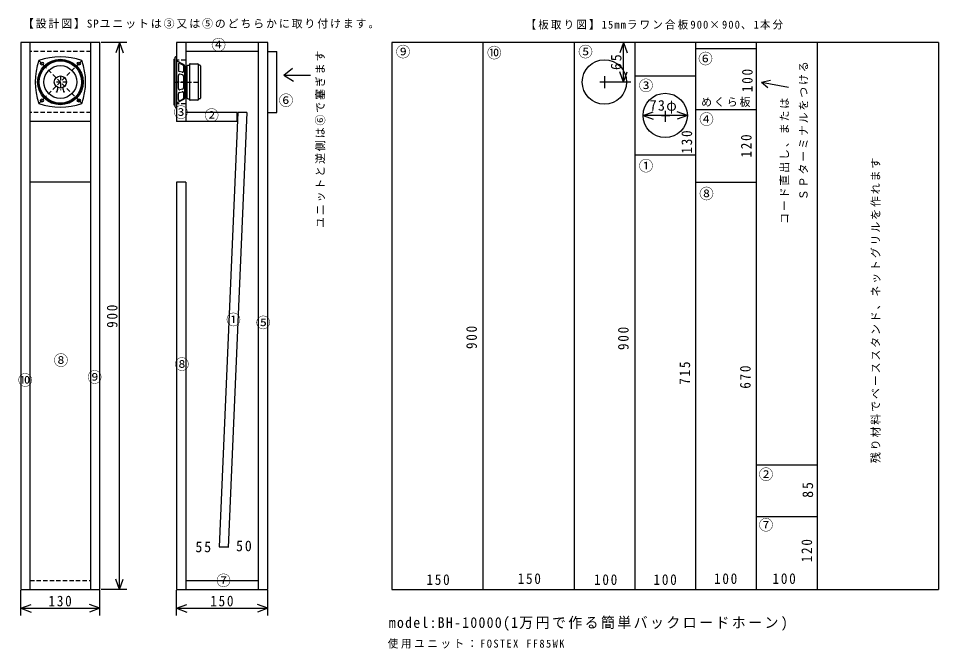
# Model space of a CAD drawing. Units: millimetres, scale not verified. Extents: x -947 to 567, y -486 to 550.
import ezdxf
from ezdxf.enums import TextEntityAlignment as Align

# ---------------------------------------------------------------- set-up
doc = ezdxf.new("R2010")
doc.units = ezdxf.units.MM
doc.header["$LTSCALE"] = 6
doc.linetypes.add('DASHED1', pattern=[1.8, 1.2, -0.6])
doc.layers.add('0-0', color=7, linetype='Continuous')
doc.styles.add('ＭＳ ゴシック', font='')
doc.styles.get('ＭＳ ゴシック').set_extended_font_data('MS Gothic')

msp = doc.modelspace()

# ---------------------------------------------------------------- linework, layer by layer
at = {"layer": '0-0'}
for p, q in [((-928.368, 510.855), (-928.368, -389.145)), ((-828.368, -389.145), (-828.368, 510.855)), ((-687.124, 510.855), (-687.124, 380.855)), ((-672.124, 510.855), (-672.124, 380.855)), ((-552.124, -389.145), (-552.124, 510.855)), ((-332.953, 510.855), (-332.953, -389.145)), ((567.047, 510.855), (-332.953, 510.855)), ((-182.953, 510.855), (-182.953, -389.145)), ((-32.953, 510.855), (-32.953, -389.145)), ((67.047, 510.855), (67.047, -389.145)), ((167.047, 510.855), (167.047, -389.145)), ((167.047, 500.855), (267.047, 500.855)), ((267.047, 510.855), (267.047, -389.145)), ((367.047, 510.855), (367.047, -389.145)), ((567.047, 510.855), (567.047, -389.145)), ((-689.374, 405.055), (-689.374, 486.655)), ((-689.374, 405.055), (-689.374, 486.655)), ((-688.674, 487.355), (-687.124, 487.355)), ((-688.674, 487.355), (-687.124, 487.355)), ((-687.124, 487.355), (-687.124, 404.355)), ((-687.124, 487.355), (-687.124, 404.355)), ((-552.124, 495.855), (-672.124, 495.855)), ((-537.124, 495.855), (-522.124, 495.855)), ((-691.624, 483.355), (-691.624, 408.355)), ((-691.624, 483.355), (-689.374, 483.355)), ((-691.624, 483.355), (-691.624, 408.355)), ((-691.624, 483.355), (-689.374, 483.355)), ((-674.653, 473.926), (-687.124, 480.855)), ((-674.653, 473.926), (-687.124, 480.855)), ((-684.124, 474.696), (-684.124, 464.881)), ((-684.124, 474.696), (-684.124, 464.881)), ((-681.18, 476.459), (-676.679, 474.045)), ((-681.18, 476.459), (-676.679, 474.045)), ((-675.624, 472.282), (-675.624, 463.793)), ((-675.624, 472.282), (-675.624, 463.793)), ((-673.624, 419.531), (-673.624, 472.178)), ((-673.624, 419.531), (-673.624, 472.178)), ((-673.624, 470.855), (-669.624, 470.855)), ((-673.624, 470.855), (-669.624, 470.855)), ((-669.624, 419.355), (-669.624, 472.355)), ((-669.624, 419.355), (-669.624, 472.355)), ((-668.624, 473.355), (-665.625, 473.355)), ((-668.624, 473.355), (-665.625, 473.355)), ((-665.625, 475.155), (-665.625, 416.555)), ((-665.625, 475.155), (-665.625, 416.555)), ((-664.924, 475.855), (-652.324, 475.855)), ((-664.924, 475.855), (-652.324, 475.855)), ((-651.625, 475.155), (-651.625, 416.555)), ((-651.625, 475.155), (-651.625, 416.555)), ((-648.624, 473.355), (-651.625, 473.355)), ((-648.624, 473.355), (-651.625, 473.355)), ((-647.624, 472.355), (-647.624, 419.355)), ((-647.624, 472.355), (-647.624, 419.355)), ((-684.124, 435.015), (-684.124, 456.695)), ((-684.124, 435.015), (-684.124, 456.695)), ((-678.193, 461.875), (-682.693, 463.208)), ((-678.193, 461.875), (-682.693, 463.208)), ((-677.191, 457.648), (-681.691, 458.647)), ((-677.191, 457.648), (-681.691, 458.647)), ((-675.624, 455.695), (-675.624, 436.015)), ((-675.624, 455.695), (-675.624, 436.015)), ((-510.855, 456.995), (-496.166, 468.42)), ((-510.855, 456.995), (-466.788, 456.995)), ((-510.855, 456.995), (-494.534, 447.202)), ((17.047, 455.363), (17.047, 435.777)), ((67.047, 455.855), (167.047, 455.855)), ((26.499, 445.855), (9.282, 445.855)), ((275.829, 445.57), (290.461, 448.898)), ((275.829, 445.57), (319.896, 437.409)), ((275.829, 445.57), (285.958, 436.739)), ((-684.124, 417.013), (-684.124, 426.584)), ((-684.124, 417.013), (-684.124, 426.584)), ((-682.693, 428.501), (-678.193, 429.835)), ((-682.693, 428.501), (-678.193, 429.835)), ((-677.191, 434.062), (-681.691, 433.062)), ((-677.191, 434.062), (-681.691, 433.062)), ((-675.624, 427.917), (-675.624, 419.427)), ((-675.624, 427.917), (-675.624, 419.427)), ((-674.653, 417.784), (-687.124, 410.855)), ((-674.653, 417.784), (-687.124, 410.855)), ((-681.18, 415.251), (-676.679, 417.665)), ((-681.18, 415.251), (-676.679, 417.665)), ((-673.624, 420.855), (-669.624, 420.855)), ((-673.624, 420.855), (-669.624, 420.855)), ((-668.624, 418.355), (-665.625, 418.355)), ((-668.624, 418.355), (-665.625, 418.355)), ((-652.324, 415.855), (-664.924, 415.855)), ((-652.324, 415.855), (-664.924, 415.855)), ((-648.624, 418.355), (-651.625, 418.355)), ((-648.624, 418.355), (-651.625, 418.355)), ((-691.624, 408.355), (-689.374, 408.355)), ((-691.624, 408.355), (-689.374, 408.355)), ((-688.674, 404.355), (-687.124, 404.355)), ((-688.674, 404.355), (-687.124, 404.355)), ((-587.124, 395.855), (-672.124, 395.855)), ((-586.481, 395.855), (-617.124, -319.145)), ((-571.468, 395.855), (-602.138, -319.787)), ((-587.124, 380.855), (-587.124, 395.855)), ((-571.468, 395.855), (-586.481, 395.855)), ((117.047, 398.238), (117.047, 380.285)), ((167.047, 400.855), (267.047, 400.855)), ((-828.368, 380.855), (-928.368, 380.855)), ((-587.124, 380.855), (-687.124, 380.855)), ((110.946, 390.855), (124.884, 390.855)), ((67.047, 325.855), (167.047, 325.855)), ((-828.368, 280.855), (-928.368, 280.855)), ((-672.124, 280.855), (-687.124, 280.855)), ((-687.124, 280.855), (-687.124, -389.145)), ((-672.124, 280.855), (-672.124, -389.145)), ((167.047, 280.855), (267.047, 280.855)), ((267.047, -184.145), (367.047, -184.145)), ((267.047, -269.145), (367.047, -269.145)), ((-617.124, -319.145), (-602.111, -319.145)), ((-672.124, -374.145), (-552.124, -374.145)), ((-332.953, -389.145), (567.047, -389.145))]:
    msp.add_line(p, q, dxfattribs=at)
at = {"layer": '0-0', "color": 4}
for p, q in [((-769.166, 510.855), (-811.166, 510.855)), ((-781.166, 510.855), (-787.322, 493.94)), ((-781.166, -389.145), (-781.166, 510.855)), ((-781.166, 510.855), (-775.009, 493.94)), ((60.3, 510.855), (18.3, 510.855)), ((48.3, 510.855), (42.144, 493.94)), ((48.3, 445.855), (48.3, 510.855)), ((48.3, 510.855), (54.457, 493.94)), ((48.3, 445.855), (42.144, 462.769)), ((48.3, 445.855), (54.457, 462.769)), ((60.3, 445.855), (18.3, 445.855)), ((80.547, 390.855), (97.461, 397.011)), ((153.547, 390.855), (136.632, 397.011)), ((153.547, 390.855), (80.547, 390.855)), ((80.547, 390.855), (97.461, 384.699)), ((153.547, 390.855), (136.632, 384.699)), ((-781.166, -389.145), (-787.322, -372.231)), ((-781.166, -389.145), (-775.009, -372.231)), ((-943.368, -432.078), (-943.368, -390.078)), ((-813.368, -432.078), (-813.368, -390.078)), ((-769.166, -389.145), (-811.166, -389.145)), ((-687.124, -432.078), (-687.124, -390.078)), ((-537.124, -432.078), (-537.124, -390.078)), ((-943.368, -420.078), (-926.453, -413.921)), ((-943.368, -420.078), (-813.368, -420.078)), ((-943.368, -420.078), (-926.453, -426.234)), ((-813.368, -420.078), (-830.282, -413.921)), ((-813.368, -420.078), (-830.282, -426.234)), ((-687.124, -420.078), (-670.21, -413.921)), ((-687.124, -420.078), (-537.124, -420.078)), ((-687.124, -420.078), (-670.21, -426.234)), ((-537.124, -420.078), (-554.039, -413.921)), ((-537.124, -420.078), (-554.039, -426.234))]:
    msp.add_line(p, q, dxfattribs=at)
at = {"layer": '0-0', "linetype": 'DASHED1'}
for p, q in [((-828.368, 495.855), (-928.368, 495.855)), ((-913.723, 410.5), (-843.013, 481.21)), ((-913.723, 481.21), (-843.013, 410.5)), ((-913.723, 410.5), (-843.013, 481.21)), ((-913.723, 481.21), (-843.013, 410.5)), ((-672.124, 481.855), (-687.124, 481.855)), ((-687.124, 474.326), (-687.124, 426.131)), ((-687.124, 474.326), (-687.124, 426.131)), ((-878.368, 455.363), (-878.368, 432.513)), ((-866.946, 445.855), (-885.897, 445.855)), ((-691.624, 445.855), (-647.624, 445.855)), ((-691.624, 445.855), (-647.624, 445.855)), ((-672.124, 445.855), (-687.124, 445.855)), ((-672.124, 409.855), (-687.124, 409.855)), ((-828.368, 395.855), (-928.368, 395.855)), ((-928.368, -374.145), (-828.368, -374.145))]:
    msp.add_line(p, q, dxfattribs=at)
at = {"layer": '0-0'}
msp.add_lwpolyline([(-943.368, -389.145), (-813.368, -389.145), (-813.368, 510.855), (-943.368, 510.855)], close=True, dxfattribs=at)
for points in [[(-687.124, -389.145), (-537.124, -389.145), (-537.124, 510.855), (-687.124, 510.855)], [(-537.124, 395.855), (-522.124, 395.855), (-522.124, 495.855)]]:
    msp.add_lwpolyline(points, dxfattribs=at)
for centre, radius in [((-878.368, 445.855), 37.5), ((-878.368, 445.855), 37.5), ((-878.368, 445.855), 36.5), ((-878.368, 445.855), 35), ((-878.368, 445.855), 35), ((-908.773, 476.261), 2.5), ((-908.773, 476.261), 2.5), ((-878.368, 445.855), 27), ((-878.368, 445.855), 27), ((-847.962, 476.261), 2.5), ((-847.962, 476.261), 2.5), ((17.047, 445.855), 36.5), ((-878.368, 445.855), 10), ((-878.368, 445.855), 10), ((-884.368, 429.286), 0.2), ((-884.368, 429.286), 0.2), ((-872.368, 429.286), 0.2), ((-872.368, 429.286), 0.2), ((117.047, 390.855), 36.5), ((-908.773, 415.449), 2.5), ((-908.773, 415.449), 2.5), ((-847.962, 415.449), 2.5), ((-847.962, 415.449), 2.5)]:
    msp.add_circle(centre, radius, dxfattribs=at)
for centre, radius, start, end in [((-878.368, 382.569), 104.786, 70.28108, 109.71875), ((-878.368, 382.569), 104.786, 70.28108, 109.71875), ((-688.674, 486.655), 0.7, 90, 180), ((-688.674, 486.655), 0.7, 90, 180), ((-815.082, 445.855), 104.786, 160.28108, 199.71875), ((-815.082, 445.855), 104.786, 160.28108, 199.71875), ((-941.654, 445.855), 104.786, 340.28108, 19.71875), ((-941.654, 445.855), 104.786, 340.28108, 19.71875), ((-682.125, 474.696), 2, 61.79231, 180), ((-682.125, 474.696), 2, 61.79231, 180), ((-677.625, 472.282), 2, 0, 61.79099), ((-677.625, 472.282), 2, 0, 61.79099), ((-675.624, 472.178), 2, 0, 60.94366), ((-675.624, 472.178), 2, 0, 60.94366), ((-668.624, 472.355), 1, 90, 180), ((-668.624, 472.355), 1, 90, 180), ((-664.924, 475.155), 0.7, 90, 180), ((-664.924, 475.155), 0.7, 90, 180), ((-652.324, 475.155), 0.7, 0, 90), ((-652.324, 475.155), 0.7, 0, 90), ((-648.624, 472.355), 1, 0, 90), ((-648.624, 472.355), 1, 0, 90), ((-682.125, 465.126), 2, 180, 253.49551), ((-682.125, 465.126), 2, 180, 253.49551), ((-682.125, 456.695), 2, 77.47124, 180), ((-682.125, 456.695), 2, 77.47124, 180), ((-677.625, 463.793), 2, 253.49654, 0), ((-677.625, 463.793), 2, 253.49654, 0), ((-677.625, 455.695), 2, 0, 77.47124), ((-677.625, 455.695), 2, 0, 77.47124), ((-899.282, 437.287), 16.925, 331.78838, 357.97403), ((-899.282, 437.287), 16.925, 331.78838, 357.97403), ((-857.454, 437.287), 16.925, 182.02293, 208.21141), ((-857.454, 437.287), 16.925, 182.02293, 208.21141), ((-682.125, 435.015), 2, 180, 282.52852), ((-682.125, 435.015), 2, 180, 282.52852), ((-682.125, 426.584), 2, 106.50568, 180), ((-682.125, 426.584), 2, 106.50568, 180), ((-677.625, 427.917), 2, 0, 106.50424), ((-677.625, 427.917), 2, 0, 106.50424), ((-677.625, 436.015), 2, 282.52852, 0), ((-677.625, 436.015), 2, 282.52852, 0), ((-878.368, 509.141), 104.786, 250.28108, 289.71875), ((-878.368, 509.141), 104.786, 250.28108, 289.71875), ((-682.125, 417.013), 2, 180, 298.20744), ((-682.125, 417.013), 2, 180, 298.20744), ((-677.625, 419.427), 2, 298.20877, 0), ((-677.625, 419.427), 2, 298.20877, 0), ((-675.624, 419.531), 2, 299.05536, 0), ((-675.624, 419.531), 2, 299.05536, 0), ((-668.624, 419.355), 1, 180, 270), ((-668.624, 419.355), 1, 180, 270), ((-664.924, 416.555), 0.7, 180, 270), ((-664.924, 416.555), 0.7, 180, 270), ((-652.324, 416.555), 0.7, 270, 0), ((-652.324, 416.555), 0.7, 270, 0), ((-648.624, 419.355), 1, 270, 0), ((-648.624, 419.355), 1, 270, 0), ((-688.674, 405.055), 0.7, 180, 270), ((-688.674, 405.055), 0.7, 180, 270)]:
    msp.add_arc(centre, radius, start, end, dxfattribs=at)
at = {"layer": '0-0', "linetype": 'DASHED1'}
msp.add_arc((-899.282, 437.287), 16.925, 331.78835, 357.97682, dxfattribs=at)
msp.add_arc((-899.282, 437.287), 16.925, 331.78835, 357.97682, dxfattribs=at)

# ---------------------------------------------------------------- texts
at = {"layer": '0-0', "style": 'ＭＳ ゴシック'}
for s, p in [('④', (-630, 492.902)), ('⑨', (-326.425, 481.477)), ('⑩', (-176.269, 479.845)), ('⑤', (-26.114, 481.477)), ('⑥', (171.373, 470.052)), ('③', (73.446, 425.984)), ('⑥', (-519.016, 401.503)), ('③', (-692.021, 381.917)), ('②', (-641.425, 377.021)), ('④', (173.005, 370.492)), ('①', (73.446, 293.782)), ('⑧', (173.005, 248.083)), ('①', (-605.518, 40.803)), ('⑤', (-556.554, 35.907)), ('⑧', (-889.508, -26.114)), ('⑧', (-690.389, -32.642)), ('⑨', (-834.016, -53.86)), ('⑩', (-948.264, -58.756)), ('②', (270.933, -213.808)), ('⑦', (270.933, -297.047)), ('⑦', (-621.839, -388.446))]:
    msp.add_text(s, height=17.6, dxfattribs=at).set_placement(p, align=Align.BOTTOM_LEFT)
at = {"layer": '0-0', "attachment_point": 7, "style": 'ＭＳ ゴシック'}
for s, insert, char_height in [('\\T1.17;【設計図】SPユニットは③又は⑤のどちらかに取り付けます。', (-940.104, 533.705), 13.2), ('\\T1.22;\\W0.95;【板取り図】15mmラワン合板900×900、1本分', (-112.617, 532.073), 13.2), ('\\T1.2;\\W0.95;73φ', (91.547, 393.855), 17.6), ('\\T1.17;めくら板', (176.269, 404.767), 13.2), ('\\T1.27;\\W0.95;55', (-656.114, -328.057), 17.6), ('\\T1.27;\\W0.95;50', (-589.197, -326.425), 17.6), ('\\T1.27;\\W0.9;150', (-125.674, -380.285), 17.6), ('\\T1.27;\\W0.9;100', (197.487, -380.285), 17.6), ('\\T1.27;\\W0.9;100', (293.782, -380.285), 17.6), ('\\T1.27;\\W0.9;150', (-275.829, -381.917), 17.6), ('\\T1.27;\\W0.9;100', (0, -381.917), 17.6), ('\\T1.27;\\W0.9;100', (97.927, -381.917), 17.6), ('\\T1.27;\\W0.9;130', (-897.868, -417.078), 17.6), ('\\T1.27;\\W0.9;150', (-631.624, -417.078), 17.6), ('\\T1.18;\\W0.95;model:BH-10000(1万円で作る簡単バックロードホーン)', (-337.85, -456.995), 17.6), ('\\T1.27;\\W0.95;使用ユニット：FOSTEX\\~FF85WK', (-339.482, -486.373), 13.2)]:
    msp.add_mtext(s, dxfattribs=dict(at, insert=insert, char_height=char_height))
at = {"layer": '0-0', "attachment_point": 7, "rotation": 90, "style": 'ＭＳ ゴシック'}
for s, insert, char_height in [('\\T1.17;ユニットと逆側は⑥で塞ぎます', (-442.306, 205.648), 13.2), ('\\T1.27;\\W0.95;65', (45.3, 465.605), 17.6), ('\\T1.17;ＳＰターミナルをつける', (352.539, 251.347), 13.2), ('\\T1.27;\\W0.9;100', (261.14, 429.249), 17.6), ('\\T1.17;コード直出し、または', (321.528, 212.176), 13.2), ('\\T1.27;\\W0.9;130', (161.58, 328.057), 17.6), ('\\T1.27;\\W0.9;120', (259.508, 321.528), 17.6), ('\\T1.17;残り材料でベーススタンド、ネットグリルを作れます', (471.684, -181.166), 13.2), ('\\T1.27;\\W0.9;900', (-784.166, 41.355), 17.6), ('\\T1.27;\\W0.9;900', (-192.591, 6.528), 17.6), ('\\T1.27;\\W0.9;900', (57.124, 4.896), 17.6), ('\\T1.27;\\W0.9;715', (158.316, -52.228), 17.6), ('\\T1.27;\\W0.9;670', (257.876, -58.756), 17.6), ('\\T1.27;\\W0.95;85', (360.699, -238.29), 17.6), ('\\T1.27;\\W0.9;120', (359.067, -344.378), 17.6)]:
    msp.add_mtext(s, dxfattribs=dict(at, insert=insert, char_height=char_height))

doc.saveas('drawing.dxf')
